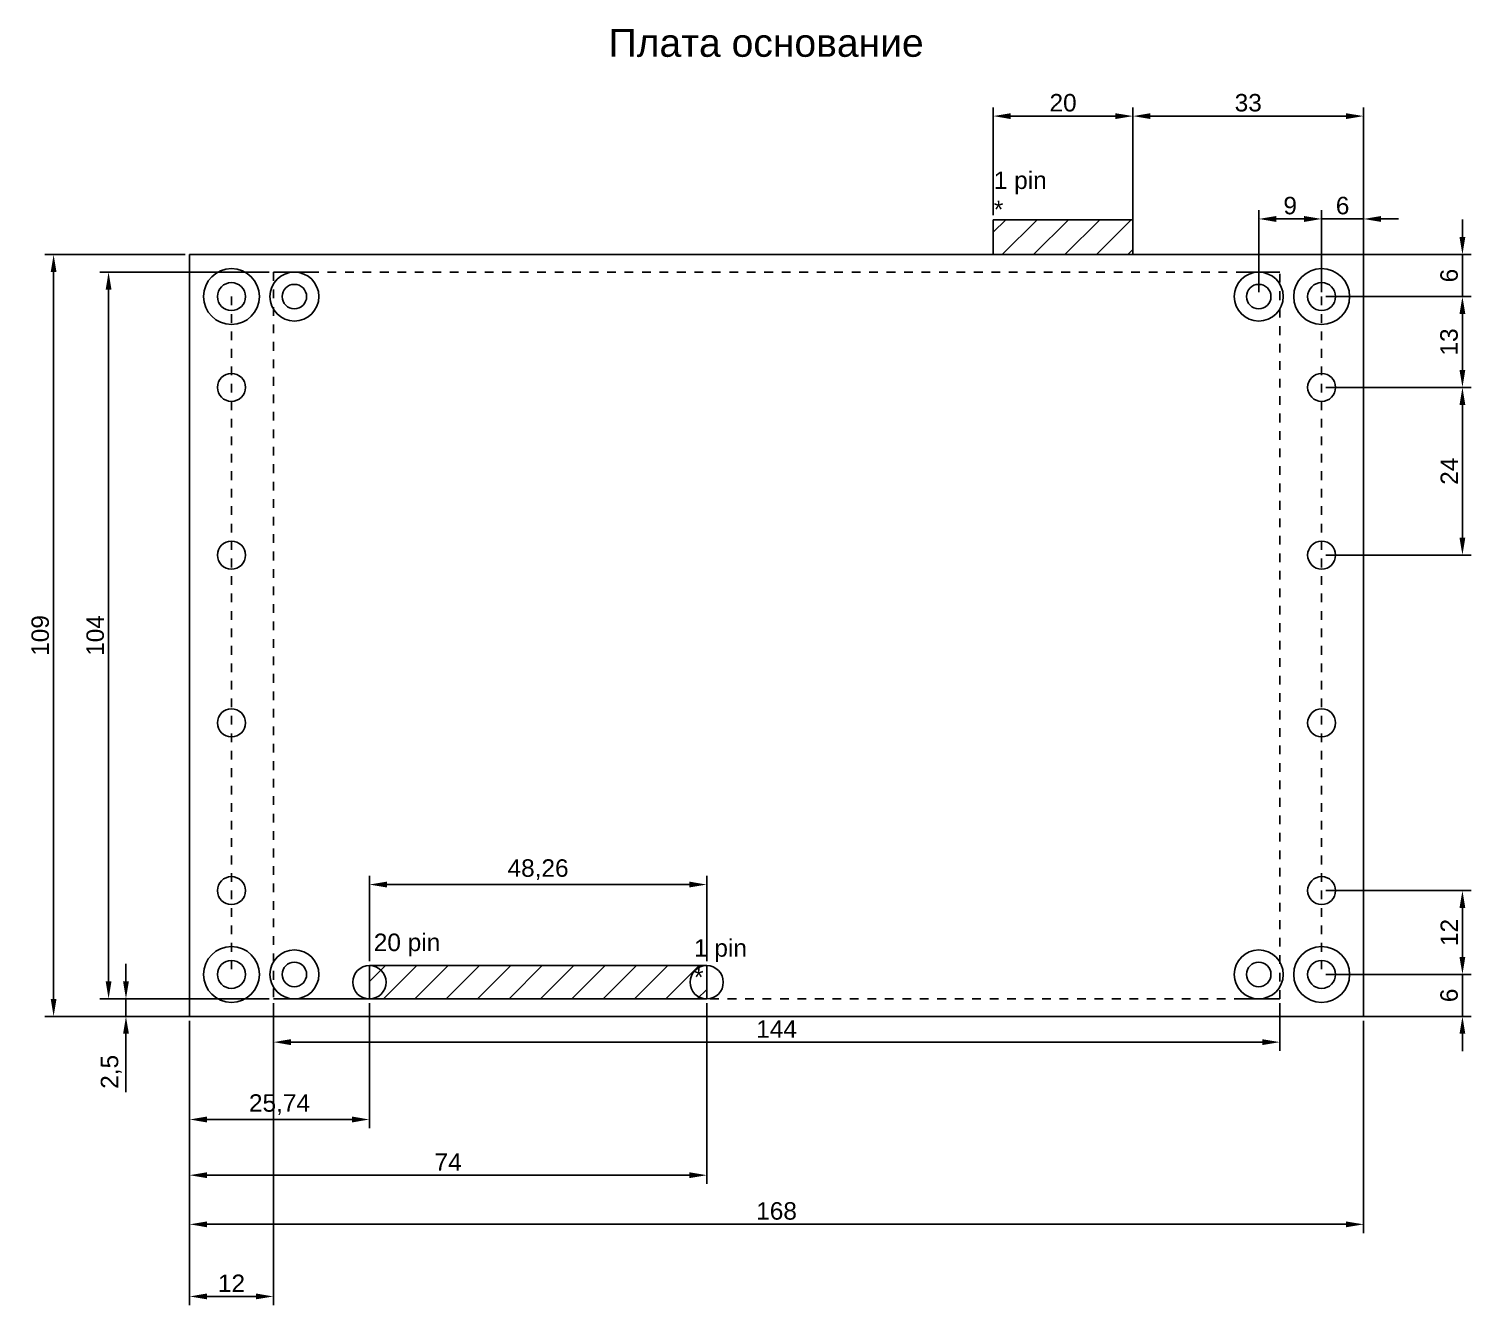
# Model space of a CAD drawing. Header units: millimetres. Extents: x 1561 to 2260, y 1279 to 1808.
# Drawn here: x 1990.6 to 2197, y 1279.1 to 1461.8 of the extents above; entities that cross this region are included whole.
import ezdxf

# ---------------------------------------------------------------- set-up
doc = ezdxf.new("R2010")
doc.units = ezdxf.units.MM
doc.linetypes.add('JIS_02_1.2', pattern=[2.5, 1.25, -1.25])
doc.layers.add('скрытые линии', color=9, linetype='Continuous')
doc.layers.add('скрытый размер', color=9, linetype='Continuous')
doc.styles.get("Standard").update_dxf_attribs({"font": 'arial.ttf'})
doc.dimstyles.new('ISO-25', dxfattribs={"dimtxt": 2.5, "dimasz": 2.5, "dimexe": 1.25, "dimexo": 0.625, "dimtad": 1, "dimtxsty": 'Standard', "dimcen": 2.5, "dimadec": 0, "dimazin": 0, "dimtfac": 1, "dimtmove": 0, "dimatfit": 3, "dimfxl": 1, "dimarcsym": 0})

# ---------------------------------------------------------------- blocks, each defined once
blk = doc.blocks.new('*D52')
at = {"layer": 'скрытый размер', "color": 0, "lineweight": -2, "transparency": 16777216}
for p, q in [((2025.61, 1322.32), (2025.61, 1315.51)), ((2169.61, 1322.32), (2169.61, 1315.51)), ((2028.11, 1316.76), (2167.11, 1316.76))]:
    blk.add_line(p, q, dxfattribs=at)
at = {"layer": 'скрытый размер', "color": 0, "transparency": 16777216}
for points in [[(2028.11, 1317.18), (2028.11, 1316.34), (2025.61, 1316.76)], [(2167.11, 1317.18), (2167.11, 1316.34), (2169.61, 1316.76)]]:
    blk.add_solid(points, dxfattribs=at)
at = {"layer": 'скрытый размер', "color": 0, "transparency": 16777216, "insert": (2097.61, 1318.64), "char_height": 2.5, "attachment_point": 5}
blk.add_mtext('144', dxfattribs=at)
blk = doc.blocks.new('*D53')
at = {"layer": 'скрытый размер', "color": 0, "lineweight": -2, "transparency": 16777216}
for p, q in [((2173.11, 1434.55), (2170.61, 1434.55)), ((2175.61, 1424.07), (2175.61, 1435.8)), ((2175.61, 1434.55), (2181.61, 1434.55)), ((2181.61, 1424.07), (2181.61, 1435.8)), ((2184.11, 1434.55), (2186.61, 1434.55))]:
    blk.add_line(p, q, dxfattribs=at)
at = {"layer": 'скрытый размер', "color": 0, "transparency": 16777216}
for points in [[(2173.11, 1434.97), (2173.11, 1434.13), (2175.61, 1434.55)], [(2184.11, 1434.97), (2184.11, 1434.13), (2181.61, 1434.55)]]:
    blk.add_solid(points, dxfattribs=at)
at = {"layer": 'скрытый размер', "color": 0, "transparency": 16777216, "insert": (2178.61, 1436.45), "char_height": 2.5, "attachment_point": 5}
blk.add_mtext('6', dxfattribs=at)
blk = doc.blocks.new('*D54')
at = {"layer": 'скрытый размер', "color": 0, "lineweight": -2, "transparency": 16777216}
for p, q in [((2166.61, 1424.07), (2166.61, 1435.8)), ((2173.11, 1434.55), (2169.11, 1434.55)), ((2175.61, 1424.07), (2175.61, 1435.8))]:
    blk.add_line(p, q, dxfattribs=at)
at = {"layer": 'скрытый размер', "color": 0, "transparency": 16777216}
for points in [[(2169.11, 1434.97), (2169.11, 1434.13), (2166.61, 1434.55)], [(2173.11, 1434.97), (2173.11, 1434.13), (2175.61, 1434.55)]]:
    blk.add_solid(points, dxfattribs=at)
at = {"layer": 'скрытый размер', "color": 0, "transparency": 16777216, "insert": (2171.11, 1436.45), "char_height": 2.5, "attachment_point": 5}
blk.add_mtext('9', dxfattribs=at)
blk = doc.blocks.new('*D55')
at = {"layer": 'скрытый размер', "color": 0, "lineweight": -2, "transparency": 16777216}
for p, q in [((2195.76, 1431.95), (2195.76, 1434.45)), ((2176.23, 1429.45), (2197.01, 1429.45)), ((2195.76, 1423.45), (2195.76, 1429.45)), ((2176.23, 1423.45), (2197.01, 1423.45)), ((2195.76, 1420.95), (2195.76, 1418.45))]:
    blk.add_line(p, q, dxfattribs=at)
at = {"layer": 'скрытый размер', "color": 0, "transparency": 16777216}
for points in [[(2195.34, 1431.95), (2196.17, 1431.95), (2195.76, 1429.45)], [(2195.34, 1420.95), (2196.17, 1420.95), (2195.76, 1423.45)]]:
    blk.add_solid(points, dxfattribs=at)
at = {"layer": 'скрытый размер', "color": 0, "transparency": 16777216, "insert": (2193.86, 1426.45), "char_height": 2.5, "attachment_point": 5, "rotation": 90}
blk.add_mtext('6', dxfattribs=at)
blk = doc.blocks.new('*D56')
at = {"layer": 'скрытый размер', "color": 0, "lineweight": -2, "transparency": 16777216}
for p, q in [((2176.23, 1423.45), (2197.01, 1423.45)), ((2195.76, 1420.95), (2195.76, 1412.95)), ((2176.23, 1410.45), (2197.01, 1410.45))]:
    blk.add_line(p, q, dxfattribs=at)
at = {"layer": 'скрытый размер', "color": 0, "transparency": 16777216}
for points in [[(2195.34, 1420.95), (2196.17, 1420.95), (2195.76, 1423.45)], [(2195.34, 1412.95), (2196.17, 1412.95), (2195.76, 1410.45)]]:
    blk.add_solid(points, dxfattribs=at)
at = {"layer": 'скрытый размер', "color": 0, "transparency": 16777216, "insert": (2193.85, 1416.95), "char_height": 2.5, "attachment_point": 5, "rotation": 90}
blk.add_mtext('13', dxfattribs=at)
blk = doc.blocks.new('*D57')
at = {"layer": 'скрытый размер', "color": 0, "lineweight": -2, "transparency": 16777216}
for p, q in [((2176.23, 1410.45), (2197.01, 1410.45)), ((2195.76, 1407.95), (2195.76, 1388.95)), ((2176.23, 1386.45), (2197.01, 1386.45))]:
    blk.add_line(p, q, dxfattribs=at)
at = {"layer": 'скрытый размер', "color": 0, "transparency": 16777216}
for points in [[(2195.34, 1407.95), (2196.17, 1407.95), (2195.76, 1410.45)], [(2195.34, 1388.95), (2196.17, 1388.95), (2195.76, 1386.45)]]:
    blk.add_solid(points, dxfattribs=at)
at = {"layer": 'скрытый размер', "color": 0, "transparency": 16777216, "insert": (2193.88, 1398.45), "char_height": 2.5, "attachment_point": 5, "rotation": 90}
blk.add_mtext('24', dxfattribs=at)
blk = doc.blocks.new('*D58')
at = {"layer": 'скрытый размер', "color": 0, "lineweight": -2, "transparency": 16777216}
for p, q in [((2195.76, 1328.95), (2195.76, 1331.45)), ((2176.23, 1326.45), (2197.01, 1326.45)), ((2195.76, 1326.45), (2195.76, 1320.45)), ((2176.23, 1320.45), (2197.01, 1320.45)), ((2195.76, 1317.95), (2195.76, 1315.45))]:
    blk.add_line(p, q, dxfattribs=at)
at = {"layer": 'скрытый размер', "color": 0, "transparency": 16777216}
for points in [[(2195.34, 1328.95), (2196.17, 1328.95), (2195.76, 1326.45)], [(2195.34, 1317.95), (2196.17, 1317.95), (2195.76, 1320.45)]]:
    blk.add_solid(points, dxfattribs=at)
at = {"layer": 'скрытый размер', "color": 0, "transparency": 16777216, "insert": (2193.86, 1323.45), "char_height": 2.5, "attachment_point": 5, "rotation": 90}
blk.add_mtext('6', dxfattribs=at)
blk = doc.blocks.new('*D59')
at = {"layer": 'скрытый размер', "color": 0, "lineweight": -2, "transparency": 16777216}
for p, q in [((2176.23, 1338.45), (2197.01, 1338.45)), ((2195.76, 1328.95), (2195.76, 1335.95)), ((2176.23, 1326.45), (2197.01, 1326.45))]:
    blk.add_line(p, q, dxfattribs=at)
at = {"layer": 'скрытый размер', "color": 0, "transparency": 16777216}
for points in [[(2195.34, 1335.95), (2196.17, 1335.95), (2195.76, 1338.45)], [(2195.34, 1328.95), (2196.17, 1328.95), (2195.76, 1326.45)]]:
    blk.add_solid(points, dxfattribs=at)
at = {"layer": 'скрытый размер', "color": 0, "transparency": 16777216, "insert": (2193.88, 1332.45), "char_height": 2.5, "attachment_point": 5, "rotation": 90}
blk.add_mtext('12', dxfattribs=at)
blk = doc.blocks.new('*D64')
at = {"layer": 'скрытый размер', "color": 0, "lineweight": -2, "transparency": 16777216}
for p, q in [((2039.35, 1322.32), (2039.35, 1304.44)), ((2013.61, 1319.82), (2013.61, 1304.44)), ((2016.11, 1305.69), (2036.85, 1305.69))]:
    blk.add_line(p, q, dxfattribs=at)
at = {"layer": 'скрытый размер', "color": 0, "transparency": 16777216}
for points in [[(2016.11, 1306.11), (2016.11, 1305.27), (2013.61, 1305.69)], [(2036.85, 1306.11), (2036.85, 1305.27), (2039.35, 1305.69)]]:
    blk.add_solid(points, dxfattribs=at)
at = {"layer": 'скрытый размер', "color": 0, "transparency": 16777216, "insert": (2026.48, 1307.82), "char_height": 2.5, "attachment_point": 5}
blk.add_mtext('25,74', dxfattribs=at)
blk = doc.blocks.new('*D65')
at = {"layer": 'скрытый размер', "color": 0, "lineweight": -2, "transparency": 16777216}
for p, q in [((2148.61, 1430.07), (2148.61, 1450.52)), ((2179.11, 1449.27), (2151.11, 1449.27)), ((2181.61, 1430.07), (2181.61, 1450.52))]:
    blk.add_line(p, q, dxfattribs=at)
at = {"layer": 'скрытый размер', "color": 0, "transparency": 16777216}
for points in [[(2151.11, 1449.68), (2151.11, 1448.85), (2148.61, 1449.27)], [(2179.11, 1449.68), (2179.11, 1448.85), (2181.61, 1449.27)]]:
    blk.add_solid(points, dxfattribs=at)
at = {"layer": 'скрытый размер', "color": 0, "transparency": 16777216, "insert": (2165.11, 1451.17), "char_height": 2.5, "attachment_point": 5}
blk.add_mtext('33', dxfattribs=at)
blk = doc.blocks.new('*D66')
at = {"layer": 'скрытые линии', "color": 0, "lineweight": -2, "transparency": 16777216}
for p, q in [((2039.35, 1328.33), (2039.35, 1340.56)), ((2087.61, 1328.33), (2087.61, 1340.56)), ((2041.85, 1339.31), (2085.11, 1339.31))]:
    blk.add_line(p, q, dxfattribs=at)
at = {"layer": 'скрытые линии', "color": 0, "transparency": 16777216}
for points in [[(2041.85, 1339.73), (2041.85, 1338.89), (2039.35, 1339.31)], [(2085.11, 1339.73), (2085.11, 1338.89), (2087.61, 1339.31)]]:
    blk.add_solid(points, dxfattribs=at)
at = {"layer": 'скрытые линии', "color": 0, "transparency": 16777216, "insert": (2063.48, 1341.44), "char_height": 2.5, "attachment_point": 5}
blk.add_mtext('48,26', dxfattribs=at)
blk = doc.blocks.new('*D67')
at = {"layer": 'скрытые линии', "color": 0, "lineweight": -2, "transparency": 16777216}
for p, q in [((2087.61, 1322.32), (2087.61, 1296.47)), ((2013.61, 1319.82), (2013.61, 1296.47)), ((2085.11, 1297.72), (2016.11, 1297.72))]:
    blk.add_line(p, q, dxfattribs=at)
at = {"layer": 'скрытые линии', "color": 0, "transparency": 16777216}
for points in [[(2016.11, 1298.14), (2016.11, 1297.3), (2013.61, 1297.72)], [(2085.11, 1298.14), (2085.11, 1297.3), (2087.61, 1297.72)]]:
    blk.add_solid(points, dxfattribs=at)
at = {"layer": 'скрытые линии', "color": 0, "transparency": 16777216, "insert": (2050.61, 1299.6), "char_height": 2.5, "attachment_point": 5}
blk.add_mtext('74', dxfattribs=at)
blk = doc.blocks.new('*D68')
at = {"layer": 'скрытые линии', "color": 0, "lineweight": -2, "transparency": 16777216}
for p, q in [((2012.98, 1429.45), (1992.91, 1429.45)), ((1994.16, 1426.95), (1994.16, 1322.95)), ((2012.98, 1320.45), (1992.91, 1320.45))]:
    blk.add_line(p, q, dxfattribs=at)
at = {"layer": 'скрытые линии', "color": 0, "transparency": 16777216}
for points in [[(1993.74, 1426.95), (1994.57, 1426.95), (1994.16, 1429.45)], [(1993.74, 1322.95), (1994.57, 1322.95), (1994.16, 1320.45)]]:
    blk.add_solid(points, dxfattribs=at)
at = {"layer": 'скрытые линии', "color": 0, "transparency": 16777216, "insert": (1992.25, 1374.95), "char_height": 2.5, "attachment_point": 5, "rotation": 90}
blk.add_mtext('109', dxfattribs=at)
blk = doc.blocks.new('*D69')
at = {"layer": 'скрытые линии', "color": 0, "lineweight": -2, "transparency": 16777216}
for p, q in [((2013.61, 1319.82), (2013.61, 1289.44)), ((2181.61, 1319.82), (2181.61, 1289.44)), ((2016.11, 1290.69), (2179.11, 1290.69))]:
    blk.add_line(p, q, dxfattribs=at)
at = {"layer": 'скрытые линии', "color": 0, "transparency": 16777216}
for points in [[(2016.11, 1291.1), (2016.11, 1290.27), (2013.61, 1290.69)], [(2179.11, 1291.1), (2179.11, 1290.27), (2181.61, 1290.69)]]:
    blk.add_solid(points, dxfattribs=at)
at = {"layer": 'скрытые линии', "color": 0, "transparency": 16777216, "insert": (2097.61, 1292.59), "char_height": 2.5, "attachment_point": 5}
blk.add_mtext('168', dxfattribs=at)
blk = doc.blocks.new('*D70')
at = {"layer": 'скрытый размер', "color": 0, "lineweight": -2, "transparency": 16777216}
for p, q in [((2128.61, 1435.07), (2128.61, 1450.52)), ((2146.11, 1449.27), (2131.11, 1449.27)), ((2148.61, 1435.07), (2148.61, 1450.52))]:
    blk.add_line(p, q, dxfattribs=at)
at = {"layer": 'скрытый размер', "color": 0, "transparency": 16777216}
for points in [[(2131.11, 1449.68), (2131.11, 1448.85), (2128.61, 1449.27)], [(2146.11, 1449.68), (2146.11, 1448.85), (2148.61, 1449.27)]]:
    blk.add_solid(points, dxfattribs=at)
at = {"layer": 'скрытый размер', "color": 0, "transparency": 16777216, "insert": (2138.61, 1451.17), "char_height": 2.5, "attachment_point": 5}
blk.add_mtext('20', dxfattribs=at)
blk = doc.blocks.new('*D71')
at = {"layer": 'скрытый размер', "color": 0, "lineweight": -2, "transparency": 16777216}
for p, q in [((2025.61, 1322.32), (2025.61, 1279.12)), ((2013.61, 1319.82), (2013.61, 1279.12)), ((2016.11, 1280.37), (2023.11, 1280.37))]:
    blk.add_line(p, q, dxfattribs=at)
at = {"layer": 'скрытый размер', "color": 0, "transparency": 16777216}
for points in [[(2016.11, 1280.79), (2016.11, 1279.96), (2013.61, 1280.37)], [(2023.11, 1280.79), (2023.11, 1279.96), (2025.61, 1280.37)]]:
    blk.add_solid(points, dxfattribs=at)
at = {"layer": 'скрытый размер', "color": 0, "transparency": 16777216, "insert": (2019.61, 1282.25), "char_height": 2.5, "attachment_point": 5}
blk.add_mtext('12', dxfattribs=at)
blk = doc.blocks.new('*D72')
at = {"layer": 'скрытый размер', "color": 0, "lineweight": -2, "transparency": 16777216}
for p, q in [((2004.51, 1325.45), (2004.51, 1327.95)), ((2024.98, 1322.95), (2003.26, 1322.95)), ((2004.51, 1322.95), (2004.51, 1320.45)), ((2024.98, 1320.45), (2003.26, 1320.45)), ((2004.51, 1317.95), (2004.51, 1309.58))]:
    blk.add_line(p, q, dxfattribs=at)
at = {"layer": 'скрытый размер', "color": 0, "transparency": 16777216}
for points in [[(2004.1, 1325.45), (2004.93, 1325.45), (2004.51, 1322.95)], [(2004.1, 1317.95), (2004.93, 1317.95), (2004.51, 1320.45)]]:
    blk.add_solid(points, dxfattribs=at)
at = {"layer": 'скрытый размер', "color": 0, "transparency": 16777216, "insert": (2002.39, 1312.51), "char_height": 2.5, "attachment_point": 5, "rotation": 90}
blk.add_mtext('2,5', dxfattribs=at)
blk = doc.blocks.new('*D73')
at = {"layer": 'скрытый размер', "color": 0, "lineweight": -2, "transparency": 16777216}
for p, q in [((2024.98, 1426.95), (2000.77, 1426.95)), ((2002.02, 1424.45), (2002.02, 1325.45)), ((2024.98, 1322.95), (2000.77, 1322.95))]:
    blk.add_line(p, q, dxfattribs=at)
at = {"layer": 'скрытый размер', "color": 0, "transparency": 16777216}
for points in [[(2001.61, 1424.45), (2002.44, 1424.45), (2002.02, 1426.95)], [(2001.61, 1325.45), (2002.44, 1325.45), (2002.02, 1322.95)]]:
    blk.add_solid(points, dxfattribs=at)
at = {"layer": 'скрытый размер', "color": 0, "transparency": 16777216, "insert": (2000.12, 1374.95), "char_height": 2.5, "attachment_point": 5, "rotation": 90}
blk.add_mtext('104', dxfattribs=at)

msp = doc.modelspace()

# ---------------------------------------------------------------- hatches: boundary and pattern name
at = {"layer": 'скрытые линии'}
h = msp.add_hatch(dxfattribs=at)
h.set_pattern_fill('ANSI31', color=256)
h.paths.add_polyline_path([(2128.61, 1434.446), (2128.61, 1429.446), (2148.61, 1429.446), (2148.61, 1434.446)])
h.paths.add_polyline_path([(2127.695, 1433.297), (2136.518, 1433.297), (2136.518, 1442.615), (2127.695, 1442.615)], flags=9)
h = msp.add_hatch(dxfattribs=at)
h.set_pattern_fill('ANSI31', color=256)
h.paths.add_polyline_path([(2087.61, 1327.71), (2039.35, 1327.71), (2039.35, 1322.946), (2087.61, 1322.946)])

# ---------------------------------------------------------------- linework, layer by layer
for p, q in [((2148.61, 1434.446), (2128.61, 1434.446)), ((2128.61, 1434.446), (2128.61, 1429.446)), ((2148.61, 1429.446), (2148.61, 1434.446)), ((2019.61, 1429.446), (2013.61, 1429.446)), ((2181.61, 1429.446), (2148.61, 1429.446)), ((2028.61, 1426.946), (2025.61, 1426.946)), ((2028.61, 1426.946), (2031.61, 1426.946)), ((2166.61, 1426.946), (2163.61, 1426.946)), ((2166.61, 1426.946), (2169.61, 1426.946)), ((2087.61, 1325.813), (2087.61, 1322.946)), ((2025.61, 1322.946), (2039.11, 1322.946)), ((2025.61, 1322.946), (2039.35, 1322.946)), ((2031.61, 1322.946), (2028.61, 1322.946)), ((2166.61, 1322.946), (2163.61, 1322.946)), ((2169.61, 1322.946), (2166.61, 1322.946))]:
    msp.add_line(p, q, dxfattribs=at)
at = {"layer": 'скрытые линии', "linetype": 'JIS_02_1.2'}
for p, q in [((2019.61, 1423.446), (2019.61, 1326.446)), ((2175.61, 1423.446), (2175.61, 1326.446))]:
    msp.add_line(p, q, dxfattribs=at)
at = {"layer": 'скрытые линии'}
for points in [[(2013.61, 1429.446), (2181.61, 1429.446), (2181.61, 1320.446), (2013.61, 1320.446)], [(2039.35, 1322.946), (2087.61, 1322.946), (2087.61, 1327.71), (2039.35, 1327.71)]]:
    msp.add_lwpolyline(points, close=True, dxfattribs=at)
at = {"layer": 'скрытые линии', "linetype": 'JIS_02_1.2'}
msp.add_lwpolyline([(2025.61, 1322.946), (2169.61, 1322.946), (2169.61, 1426.946), (2025.61, 1426.946)], close=True, dxfattribs=at)
at = {"layer": 'скрытые линии'}
for centre, radius in [((2019.61, 1423.446), 4), ((2028.61, 1423.446), 3.5), ((2166.61, 1423.446), 3.5), ((2175.61, 1423.446), 4), ((2019.61, 1423.446), 2), ((2028.61, 1423.446), 1.75), ((2166.61, 1423.446), 1.75), ((2175.61, 1423.446), 2), ((2019.61, 1410.446), 2), ((2175.61, 1410.446), 2), ((2019.61, 1386.446), 2), ((2175.61, 1386.446), 2), ((2019.61, 1362.446), 2), ((2175.61, 1362.446), 2), ((2019.61, 1338.446), 2), ((2175.61, 1338.446), 2), ((2019.61, 1326.446), 4), ((2028.61, 1326.446), 3.5), ((2166.61, 1326.446), 3.5), ((2175.61, 1326.446), 4), ((2019.61, 1326.446), 2), ((2028.61, 1326.446), 1.75), ((2166.61, 1326.446), 1.75), ((2175.61, 1326.446), 2)]:
    msp.add_circle(centre, radius, dxfattribs=at)
for centre, major_axis in [((2039.35, 1325.328), (0, 2.382)), ((2087.61, 1325.328), (2.382, 0))]:
    msp.add_ellipse(centre, major_axis=major_axis, ratio=1, dxfattribs=at)

# ---------------------------------------------------------------- texts
at = {"layer": 'скрытые линии', "attachment_point": 1}
for s, width, heights, insert, char_height in [('Плата основание', 100.77306, [24.686], (2073.578, 1461.755), 4), ('1 pin^J*', 7.38604, [6.893], (2128.7, 1441.339), 2.5), ('20 pin', 11.35868, [0], (2039.973, 1332.29), 2.5), ('1 pin^J*', 8.89404, [0], (2085.798, 1331.485), 2.5)]:
    msp.add_mtext_dynamic_manual_height_columns(s, width=width, gutter_width=12.5, heights=heights, dxfattribs=dict(at, insert=insert, char_height=char_height))

# ---------------------------------------------------------------- dimensions: what is measured, and where the dimension line sits
at = {"layer": 'скрытые линии'}
dim = msp.add_linear_dim(base=(1994.155, 1320.446), p1=(2013.61, 1429.446), p2=(2013.61, 1320.446), angle=90, dimstyle='ISO-25', dxfattribs=at)
dim.commit()
dim.dimension.update_dxf_attribs({"geometry": '*D68', "text_midpoint": (1992.254, 1374.946)})
for base, p1, p2, picture, middle in [((2087.61, 1339.309), (2039.35, 1327.71), (2087.61, 1327.71), '*D66', (2063.48, 1341.437)), ((2013.61, 1297.721), (2087.61, 1322.946), (2013.61, 1320.446), '*D67', (2050.61, 1299.596)), ((2181.61, 1290.688), (2013.61, 1320.446), (2181.61, 1320.446), '*D69', (2097.61, 1292.59))]:
    dim = msp.add_linear_dim(base=base, p1=p1, p2=p2, dimstyle='ISO-25', dxfattribs=at)
    dim.commit()
    dim.dimension.update_dxf_attribs({"geometry": picture, "text_midpoint": middle})
at = {"layer": 'скрытый размер'}
for base, p1, p2, picture, middle in [((2128.61, 1449.268), (2148.61, 1434.446), (2128.61, 1434.446), '*D70', (2138.61, 1451.169)), ((2148.61, 1449.268), (2181.61, 1429.446), (2148.61, 1429.446), '*D65', (2165.11, 1451.17)), ((2166.61, 1434.551), (2175.61, 1423.446), (2166.61, 1423.446), '*D54', (2171.11, 1436.453)), ((2181.61, 1434.551), (2175.61, 1423.446), (2181.61, 1423.446), '*D53', (2178.61, 1436.453)), ((2039.35, 1305.688), (2013.61, 1320.446), (2039.35, 1322.946), '*D64', (2026.48, 1307.816)), ((2025.61, 1280.374), (2013.61, 1320.446), (2025.61, 1322.946), '*D71', (2019.61, 1282.254)), ((2169.61, 1316.76), (2025.61, 1322.946), (2169.61, 1322.946), '*D52', (2097.61, 1318.64))]:
    dim = msp.add_linear_dim(base=base, p1=p1, p2=p2, dimstyle='ISO-25', dxfattribs=at)
    dim.commit()
    dim.dimension.update_dxf_attribs({"geometry": picture, "text_midpoint": middle})
for base, p1, p2, picture, middle in [((2195.757, 1429.446), (2175.61, 1423.446), (2175.61, 1429.446), '*D55', (2193.855, 1426.446)), ((2002.024, 1322.946), (2025.61, 1426.946), (2025.61, 1322.946), '*D73', (2000.122, 1374.946)), ((2195.757, 1410.446), (2175.61, 1423.446), (2175.61, 1410.446), '*D56', (2193.854, 1416.946)), ((2195.757, 1386.446), (2175.61, 1410.446), (2175.61, 1386.446), '*D57', (2193.877, 1398.446)), ((2195.757, 1338.446), (2175.61, 1326.446), (2175.61, 1338.446), '*D59', (2193.877, 1332.446)), ((2195.757, 1320.446), (2175.61, 1326.446), (2175.61, 1320.446), '*D58', (2193.855, 1323.446)), ((2004.513, 1320.446), (2025.61, 1322.946), (2025.61, 1320.446), '*D72', (2002.386, 1312.515))]:
    dim = msp.add_linear_dim(base=base, p1=p1, p2=p2, angle=90, dimstyle='ISO-25', dxfattribs=at)
    dim.commit()
    dim.dimension.update_dxf_attribs({"geometry": picture, "text_midpoint": middle})

doc.saveas('drawing.dxf')
